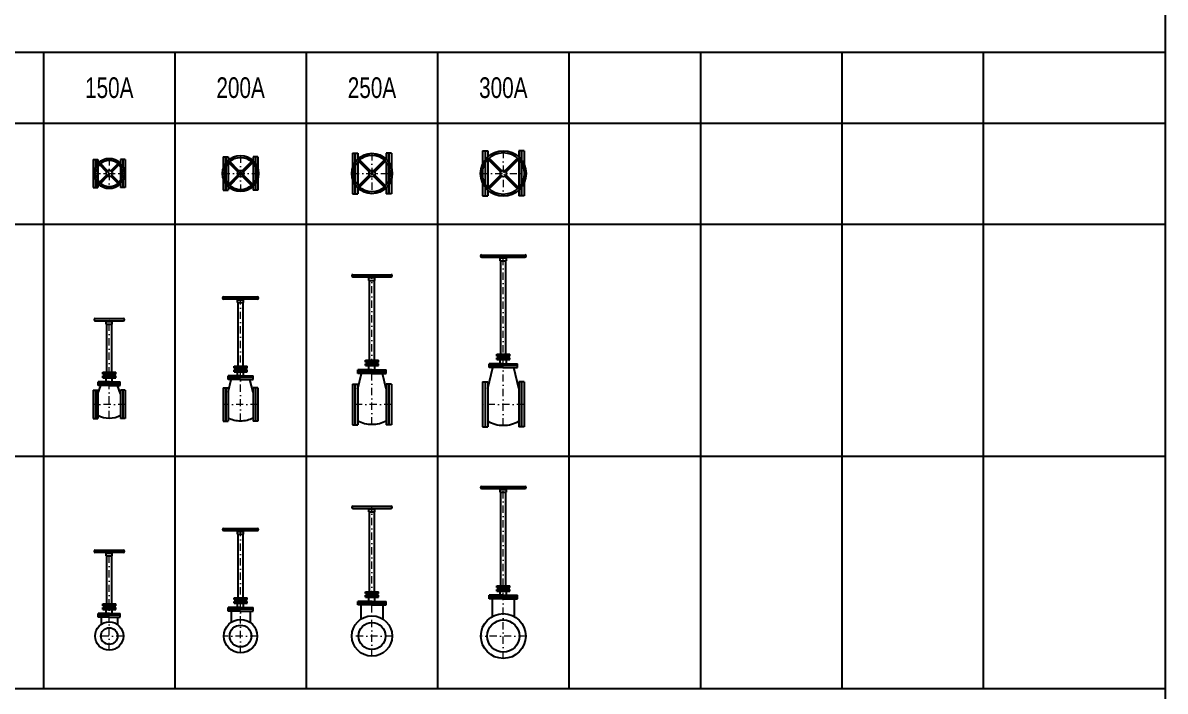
# Model space of a CAD drawing. Extents: x 0 to 60630, y 0 to 46389.
# Drawn here: x 13639 to 24944, y 21136 to 27753 of the extents above; entities that cross this region are included whole.
import ezdxf
from ezdxf.enums import TextEntityAlignment as Align

# ---------------------------------------------------------------- set-up
doc = ezdxf.new("R2010")
doc.units = 0
doc.header["$LTSCALE"] = 30
doc.header["$MEASUREMENT"] = 0
doc.linetypes.add('DGN Style 4', pattern=[4.8, 2.4, -1.2, 0, -1.2])
doc.layers.add('L(c)', color=1, linetype='DGN Style 4', lineweight=5)
doc.layers.add('L(txt)', color=2, linetype='Continuous', lineweight=13)
doc.styles.add('Style-ENGINEERING', font='ENGINEERING.shx')

# ---------------------------------------------------------------- blocks, each defined once
blk = doc.blocks.new('*U0')
for p, q in [((-205, 223), (-181, 223)), ((-205, 223), (-205, 93)), ((-181, 223), (-181, 134)), ((-178, 223), (-154, 223)), ((-178, 223), (-178, 138)), ((-154, 223), (-154, 164)), ((-154, 138), (-154, -138)), ((-27, 16), (-152, 141)), ((-16, 27), (-141, 152)), ((141, 152), (16, 27)), ((152, 141), (27, 16)), ((178, 223), (154, 223)), ((154, 223), (154, 164)), ((154, 138), (154, -138)), ((178, 223), (178, 138)), ((205, 223), (181, 223)), ((181, 223), (181, 134)), ((205, 223), (205, 93)), ((-205, 29), (-205, -29)), ((-181, 100), (-181, -100)), ((-178, 106), (-178, -106)), ((178, 106), (178, -106)), ((181, 100), (181, -100)), ((205, 29), (205, -29)), ((-205, -93), (-205, -222)), ((-27, -16), (-152, -141)), ((-16, -27), (-141, -152)), ((141, -152), (16, -27)), ((152, -141), (27, -16)), ((205, -93), (205, -222)), ((-205, -222), (-181, -222)), ((-181, -134), (-181, -222)), ((-178, -138), (-178, -222)), ((-178, -222), (-154, -222)), ((-154, -164), (-154, -222)), ((154, -164), (154, -222)), ((178, -222), (154, -222)), ((178, -138), (178, -222)), ((181, -134), (181, -222)), ((205, -222), (181, -222))]:
    blk.add_line(p, q)
for radius in [225, 207, 31.3]:
    blk.add_circle((0, 0), radius)
blk = doc.blocks.new('*U1')
for p, q in [((-192, 200), (-168, 200)), ((-192, 200), (-192, 56)), ((-168, 200), (-168, 109)), ((-165, 200), (-141, 200)), ((-165, 200), (-165, 113)), ((-141, 200), (-141, 142)), ((-141, 115), (-141, -115)), ((-27, 16), (-134, 123)), ((-16, 27), (-123, 134)), ((123, 134), (16, 27)), ((134, 123), (27, 16)), ((165, 200), (141, 200)), ((141, 200), (141, 142)), ((141, 115), (141, -115)), ((165, 200), (165, 113)), ((192, 200), (168, 200)), ((168, 200), (168, 109)), ((192, 200), (192, 56)), ((-168, 70), (-168, -70)), ((-165, 77), (-165, -77)), ((165, 77), (165, -77)), ((168, 70), (168, -70)), ((-192, -56), (-192, -200)), ((-168, -109), (-168, -200)), ((-165, -113), (-165, -200)), ((-27, -16), (-134, -123)), ((-16, -27), (-123, -134)), ((123, -134), (16, -27)), ((134, -123), (27, -16)), ((165, -113), (165, -200)), ((168, -109), (168, -200)), ((192, -56), (192, -200)), ((-192, -200), (-168, -200)), ((-165, -200), (-141, -200)), ((-141, -142), (-141, -200)), ((141, -142), (141, -200)), ((165, -200), (141, -200)), ((192, -200), (168, -200))]:
    blk.add_line(p, q)
for radius in [200, 182, 31.3]:
    blk.add_circle((0, 0), radius)
blk = doc.blocks.new('*U2')
for p, q in [((-171, 165), (-149, 165)), ((-171, 165), (-171, 48)), ((-149, 165), (-149, 96)), ((-146, 165), (-124, 165)), ((-146, 165), (-146, 101)), ((-124, 165), (-124, 127)), ((-16, 27), (-107, 118)), ((107, 118), (16, 27)), ((146, 165), (124, 165)), ((124, 165), (124, 127)), ((146, 165), (146, 101)), ((171, 165), (149, 165)), ((149, 165), (149, 96)), ((171, 165), (171, 48)), ((-149, 57), (-149, -57)), ((-146, 64), (-146, -64)), ((-124, 100), (-124, -100)), ((-27, 16), (-118, 107)), ((118, 107), (27, 16)), ((124, 100), (124, -100)), ((146, 64), (146, -64)), ((149, 57), (149, -57)), ((-171, -48), (-171, -165)), ((-149, -96), (-149, -165)), ((-146, -101), (-146, -165)), ((-27, -16), (-118, -107)), ((-16, -27), (-107, -118)), ((107, -118), (16, -27)), ((118, -107), (27, -16)), ((146, -101), (146, -165)), ((149, -96), (149, -165)), ((171, -48), (171, -165)), ((-171, -165), (-149, -165)), ((-146, -165), (-124, -165)), ((-124, -127), (-124, -165)), ((124, -127), (124, -165)), ((146, -165), (124, -165)), ((171, -165), (149, -165))]:
    blk.add_line(p, q)
for radius in [178, 160, 31.3]:
    blk.add_circle((0, 0), radius)
blk = doc.blocks.new('*U3')
for p, q in [((-159, 140), (-137, 140)), ((-159, 140), (-159, -140)), ((-137, 140), (-137, 62)), ((-134, 140), (-112, 140)), ((-134, 140), (-134, 68)), ((-112, 140), (-112, 100)), ((133, 140), (111, 140)), ((111, 140), (111, 100)), ((133, 140), (133, 68)), ((158, 140), (136, 140)), ((136, 140), (136, 62)), ((158, 140), (158, -140)), ((-112, 71), (-112, -71)), ((-27, 16), (-98, 88)), ((-16, 27), (-88, 98)), ((88, 98), (16, 27)), ((98, 88), (27, 16)), ((111, 71), (111, -71)), ((-137, -62), (-137, -140)), ((-134, -68), (-134, -140)), ((-112, -100), (-112, -140)), ((-27, -16), (-99, -88)), ((-16, -27), (-88, -98)), ((88, -98), (16, -27)), ((98, -88), (27, -16)), ((111, -100), (111, -140)), ((133, -68), (133, -140)), ((136, -62), (136, -140)), ((-159, -140), (-137, -140)), ((-134, -140), (-112, -140)), ((133, -140), (111, -140)), ((158, -140), (136, -140))]:
    blk.add_line(p, q)
for radius in [150, 132, 31.3]:
    blk.add_circle((0, 0), radius)
blk = doc.blocks.new('*U16')
for p, q in [((-139, 474), (139, 474)), ((-138, 495), (138, 495)), ((-30, 466), (30, 466)), ((-30, 438), (-30, 466)), ((-24, 466), (-24, 474)), ((24, 466), (24, 474)), ((30, 438), (30, 466)), ((-30, 438), (30, 438)), ((-24, -37), (-24, 438)), ((24, -37), (24, 438)), ((-65, -37), (65, -37)), ((-65, -55), (-65, -37)), ((-65, -55), (65, -55)), ((-65, -73), (65, -73)), ((-65, -91), (-65, -73)), ((-65, -91), (65, -91)), ((-30, -115), (-30, -91)), ((-30, -132), (-30, -106)), ((-24, -73), (-24, -55)), ((24, -73), (24, -55)), ((30, -132), (30, -91)), ((65, -55), (65, -37)), ((65, -91), (65, -73)), ((-159, -215), (-137, -215)), ((-159, -215), (-159, -495)), ((-137, -215), (-137, -495)), ((-134, -215), (-112, -215)), ((-134, -215), (-134, -495)), ((-112, -251), (-82, -168)), ((-112, -215), (-112, -495)), ((-109, -168), (-109, -132)), ((2, -132), (-109, -132)), ((109, -150), (-109, -150)), ((0, -168), (-109, -168)), ((-4, -132), (109, -132)), ((-4, -168), (109, -168)), ((111, -251), (82, -168)), ((109, -168), (109, -132)), ((133, -215), (111, -215)), ((111, -215), (111, -495)), ((133, -215), (133, -495)), ((136, -215), (136, -495)), ((158, -215), (136, -215)), ((158, -215), (158, -495)), ((-159, -495), (-137, -495)), ((-134, -495), (-112, -495)), ((133, -495), (111, -495)), ((158, -495), (136, -495))]:
    blk.add_line(p, q)
for centre, radius, start, end in [((-139, 484), 10.7, 90, 270), ((139, 484), 10.7, 270, 90), ((1, -250), 241, 242.1239, 269.6992), ((-1, -250), 241, 270.3008, 297.8761)]:
    blk.add_arc(centre, radius, start, end)
blk = doc.blocks.new('*U17')
for p, q in [((-168, 615), (168, 615)), ((-167, 594), (167, 594)), ((-30, 586), (30, 586)), ((-30, 558), (-30, 586)), ((-24, 586), (-24, 594)), ((24, 586), (24, 594)), ((30, 558), (30, 586)), ((-30, 558), (30, 558)), ((-24, -72), (-24, 558)), ((24, -72), (24, 558)), ((-65, -72), (65, -72)), ((-65, -90), (-65, -72)), ((-65, -90), (65, -90)), ((-65, -108), (65, -108)), ((-65, -126), (-65, -108)), ((-24, -108), (-24, -90)), ((24, -108), (24, -90)), ((65, -90), (65, -72)), ((65, -126), (65, -108)), ((-124, -330), (-92, -203)), ((-123, -203), (-123, -167)), ((2, -167), (-123, -167)), ((123, -185), (-123, -185)), ((0, -203), (-123, -203)), ((-65, -126), (65, -126)), ((-30, -150), (-30, -126)), ((-30, -167), (-30, -141)), ((-4, -167), (123, -167)), ((-4, -203), (123, -203)), ((30, -167), (30, -126)), ((124, -330), (92, -203)), ((123, -203), (123, -167)), ((-171, -285), (-149, -285)), ((-171, -285), (-171, -615)), ((-149, -285), (-149, -615)), ((-146, -285), (-124, -285)), ((-146, -285), (-146, -615)), ((-124, -285), (-124, -615)), ((146, -285), (124, -285)), ((124, -285), (124, -615)), ((146, -285), (146, -615)), ((149, -285), (149, -615)), ((171, -285), (149, -285)), ((171, -285), (171, -615)), ((-171, -615), (-149, -615)), ((-146, -615), (-124, -615)), ((146, -615), (124, -615)), ((171, -615), (149, -615))]:
    blk.add_line(p, q)
for centre, radius, start, end in [((-167, 604), 10.7, 90, 270), ((167, 604), 10.7, 270, 90), ((1, -345), 268, 242.2249, 269.6992), ((-1, -345), 268, 270.3008, 297.7751)]:
    blk.add_arc(centre, radius, start, end)
blk = doc.blocks.new('*U18')
for p, q in [((-191, 742), (189, 742)), ((-190, 721), (190, 721)), ((-30, 713), (30, 713)), ((-30, 685), (-30, 713)), ((-30, 685), (30, 685)), ((-24, 713), (-24, 721)), ((-24, -105), (-24, 685)), ((24, 713), (24, 721)), ((24, -105), (24, 685)), ((30, 685), (30, 713)), ((-65, -105), (65, -105)), ((-65, -123), (-65, -105)), ((65, -123), (65, -105)), ((-140, -235), (-140, -200)), ((2, -200), (-140, -200)), ((140, -218), (-140, -218)), ((-65, -123), (65, -123)), ((-65, -140), (65, -140)), ((-65, -158), (-65, -140)), ((-65, -158), (65, -158)), ((-30, -183), (-30, -158)), ((-30, -200), (-30, -174)), ((-24, -140), (-24, -123)), ((-4, -200), (140, -200)), ((24, -140), (24, -123)), ((30, -200), (30, -158)), ((65, -158), (65, -140)), ((140, -235), (140, -200)), ((-141, -389), (-105, -235)), ((0, -235), (-140, -235)), ((-4, -235), (140, -235)), ((141, -389), (105, -235)), ((-192, -343), (-168, -343)), ((-192, -343), (-192, -743)), ((-168, -343), (-168, -743)), ((-165, -343), (-141, -343)), ((-165, -343), (-165, -743)), ((-141, -343), (-141, -743)), ((165, -343), (141, -343)), ((141, -343), (141, -743)), ((165, -343), (165, -743)), ((168, -343), (168, -743)), ((192, -343), (168, -343)), ((192, -343), (192, -743)), ((-192, -743), (-168, -743)), ((-165, -743), (-141, -743)), ((165, -743), (141, -743)), ((192, -743), (168, -743))]:
    blk.add_line(p, q)
for centre, radius, start, end in [((-190, 732), 10.7, 90, 270), ((190, 732), 10.7, 270, 90), ((1, -437), 302, 241.8958, 269.6992), ((-1, -437), 302, 270.3008, 298.1042)]:
    blk.add_arc(centre, radius, start, end)
blk = doc.blocks.new('*U19')
for p, q in [((-214, 830), (214, 830)), ((-213, 851), (213, 851)), ((-30, 822), (30, 822)), ((-30, 794), (-30, 822)), ((-30, 794), (30, 794)), ((-24, 822), (-24, 830)), ((-24, -131), (-24, 794)), ((24, 822), (24, 830)), ((24, -131), (24, 794)), ((30, 794), (30, 822)), ((-140, -262), (-140, -226)), ((2, -226), (-140, -226)), ((-65, -131), (65, -131)), ((-65, -149), (-65, -131)), ((-65, -149), (65, -149)), ((-65, -167), (65, -167)), ((-65, -184), (-65, -167)), ((-65, -184), (65, -184)), ((-30, -209), (-30, -184)), ((-30, -226), (-30, -200)), ((-24, -167), (-24, -149)), ((-4, -226), (140, -226)), ((24, -167), (24, -149)), ((30, -226), (30, -184)), ((65, -149), (65, -131)), ((65, -184), (65, -167)), ((140, -262), (140, -226)), ((-154, -471), (-105, -262)), ((140, -244), (-140, -244)), ((0, -262), (-140, -262)), ((-4, -262), (140, -262)), ((154, -471), (105, -262)), ((-205, -406), (-181, -406)), ((-205, -406), (-205, -851)), ((-181, -406), (-181, -851)), ((-178, -406), (-154, -406)), ((-178, -406), (-178, -851)), ((-154, -406), (-154, -851)), ((178, -406), (154, -406)), ((154, -406), (154, -851)), ((178, -406), (178, -851)), ((181, -406), (181, -851)), ((205, -406), (181, -406)), ((205, -406), (205, -851)), ((-205, -851), (-181, -851)), ((-178, -851), (-154, -851)), ((178, -851), (154, -851)), ((205, -851), (181, -851))]:
    blk.add_line(p, q)
for centre, radius, start, end in [((-214, 841), 10.7, 90, 270), ((214, 841), 10.7, 270, 90), ((1, -523), 312, 240.2109, 269.6992), ((-1, -523), 312, 270.3008, 299.7891)]:
    blk.add_arc(centre, radius, start, end)
blk = doc.blocks.new('*U20')
for p, q in [((-214, 830), (214, 830)), ((-213, 851), (213, 851)), ((-30, 822), (30, 822)), ((-30, 794), (-30, 822)), ((-30, 794), (30, 794)), ((-24, 822), (-24, 830)), ((-24, -131), (-24, 794)), ((24, 822), (24, 830)), ((24, -131), (24, 794)), ((30, 794), (30, 822)), ((-140, -262), (-140, -226)), ((2, -226), (-140, -226)), ((-65, -131), (65, -131)), ((-65, -149), (-65, -131)), ((-65, -149), (65, -149)), ((-65, -167), (65, -167)), ((-65, -184), (-65, -167)), ((-65, -184), (65, -184)), ((-30, -209), (-30, -184)), ((-30, -226), (-30, -200)), ((-24, -167), (-24, -149)), ((-4, -226), (140, -226)), ((24, -167), (24, -149)), ((30, -226), (30, -184)), ((65, -149), (65, -131)), ((65, -184), (65, -167)), ((140, -262), (140, -226)), ((140, -244), (-140, -244)), ((0, -262), (-140, -262)), ((-109, -262), (-109, -435)), ((-4, -262), (140, -262)), ((109, -262), (109, -435))]:
    blk.add_line(p, q)
for radius in [222, 159]:
    blk.add_circle((0, -629), radius)
for centre, start, end in [((-214, 841), 90, 270), ((214, 841), 270, 90)]:
    blk.add_arc(centre, 10.7, start, end)
blk = doc.blocks.new('*U21')
for p, q in [((-191, 742), (189, 742)), ((-190, 721), (190, 721)), ((-30, 713), (30, 713)), ((-30, 685), (-30, 713)), ((-30, 685), (30, 685)), ((-24, 713), (-24, 721)), ((-24, -105), (-24, 685)), ((24, 713), (24, 721)), ((24, -105), (24, 685)), ((30, 685), (30, 713)), ((-65, -105), (65, -105)), ((-65, -123), (-65, -105)), ((65, -123), (65, -105)), ((-140, -235), (-140, -200)), ((2, -200), (-140, -200)), ((140, -218), (-140, -218)), ((-65, -123), (65, -123)), ((-65, -140), (65, -140)), ((-65, -158), (-65, -140)), ((-65, -158), (65, -158)), ((-30, -183), (-30, -158)), ((-30, -200), (-30, -174)), ((-24, -140), (-24, -123)), ((-4, -200), (140, -200)), ((24, -140), (24, -123)), ((30, -200), (30, -158)), ((65, -158), (65, -140)), ((140, -235), (140, -200)), ((0, -235), (-140, -235)), ((-109, -235), (-109, -375)), ((-4, -235), (140, -235)), ((95, -231), (95, -231)), ((109, -235), (109, -375))]:
    blk.add_line(p, q)
for radius in [200, 134]:
    blk.add_circle((0, -543), radius)
for centre, start, end in [((-190, 732), 90, 270), ((190, 732), 270, 90)]:
    blk.add_arc(centre, 10.7, start, end)
blk = doc.blocks.new('*U22')
for p, q in [((-168, 615), (168, 615)), ((-167, 594), (167, 594)), ((-30, 586), (30, 586)), ((-30, 558), (-30, 586)), ((-24, 586), (-24, 594)), ((24, 586), (24, 594)), ((30, 558), (30, 586)), ((-30, 558), (30, 558)), ((-24, -72), (-24, 558)), ((24, -72), (24, 558)), ((-65, -72), (65, -72)), ((-65, -90), (-65, -72)), ((-65, -90), (65, -90)), ((-65, -108), (65, -108)), ((-65, -126), (-65, -108)), ((-24, -108), (-24, -90)), ((24, -108), (24, -90)), ((65, -90), (65, -72)), ((65, -126), (65, -108)), ((-123, -203), (-123, -167)), ((2, -167), (-123, -167)), ((123, -185), (-123, -185)), ((0, -203), (-123, -203)), ((-93, -203), (-93, -313)), ((-65, -126), (65, -126)), ((-30, -150), (-30, -126)), ((-30, -167), (-30, -141)), ((-4, -167), (123, -167)), ((-4, -203), (123, -203)), ((30, -167), (30, -126)), ((93, -203), (93, -313)), ((95, -199), (95, -199)), ((123, -203), (123, -167))]:
    blk.add_line(p, q)
for radius in [165, 108]:
    blk.add_circle((0, -450), radius)
for centre, start, end in [((-167, 604), 90, 270), ((167, 604), 270, 90)]:
    blk.add_arc(centre, 10.7, start, end)
blk = doc.blocks.new('*U23')
for p, q in [((-139, 474), (139, 474)), ((-138, 495), (140, 495)), ((-30, 466), (30, 466)), ((-30, 438), (-30, 466)), ((-24, 466), (-24, 474)), ((24, 466), (24, 474)), ((30, 438), (30, 466)), ((-30, 438), (30, 438)), ((-24, -37), (-24, 438)), ((24, -37), (24, 438)), ((-65, -37), (65, -37)), ((-65, -55), (-65, -37)), ((-65, -55), (65, -55)), ((-65, -73), (65, -73)), ((-65, -91), (-65, -73)), ((-65, -91), (65, -91)), ((-30, -115), (-30, -91)), ((-30, -132), (-30, -106)), ((-24, -73), (-24, -55)), ((24, -73), (24, -55)), ((30, -132), (30, -91)), ((65, -55), (65, -37)), ((65, -91), (65, -73)), ((-109, -168), (-109, -132)), ((2, -132), (-109, -132)), ((109, -150), (-109, -150)), ((0, -168), (-109, -168)), ((-81, -168), (-81, -241)), ((-4, -132), (109, -132)), ((-4, -168), (109, -168)), ((81, -168), (81, -241)), ((109, -168), (109, -132))]:
    blk.add_line(p, q)
for radius in [140, 82.6]:
    blk.add_circle((0, -355), radius)
for centre, start, end in [((-139, 484), 90, 270), ((139, 484), 270, 90)]:
    blk.add_arc(centre, 10.7, start, end)

msp = doc.modelspace()

# ---------------------------------------------------------------- linework, layer by layer
for p, q in [((24944, 44389), (24944, 1861)), ((3444, 27461), (24944, 27461)), ((13844, 27461), (13844, 21161)), ((15144, 27461), (15144, 21161)), ((16444, 27461), (16444, 21161)), ((17744, 27461), (17744, 21161)), ((19044, 27461), (19044, 21161)), ((20344, 27461), (20344, 21161)), ((21744, 27461), (21744, 21161)), ((23144, 27461), (23144, 21161)), ((3444, 26761), (24944, 26761)), ((3444, 25761), (24944, 25761)), ((3444, 23461), (24944, 23461)), ((3444, 21161), (24944, 21161))]:
    msp.add_line(p, q)
at = {"layer": 'L(c)'}
for p, q in [((17094, 26461), (17094, 26061)), ((18394, 26486), (18394, 26036)), ((14600, 26367), (14388, 26155)), ((14600, 26155), (14388, 26367)), ((14494, 26411), (14494, 26111)), ((15920, 26387), (15669, 26136)), ((15920, 26136), (15669, 26387)), ((15794, 26439), (15794, 26084)), ((17236, 26403), (16953, 26120)), ((17236, 26120), (16953, 26403)), ((18553, 26420), (18235, 26102)), ((18553, 26102), (18235, 26420)), ((14336, 26261), (14653, 26261)), ((15617, 26261), (15972, 26261)), ((16894, 26261), (17294, 26261)), ((18169, 26261), (18619, 26261)), ((18394, 23768), (18394, 25455)), ((17094, 23778), (17094, 25260)), ((15794, 23812), (15794, 25040)), ((14494, 23839), (14494, 24825)), ((14653, 23975), (14336, 23975)), ((15965, 23975), (15623, 23975)), ((17286, 23975), (16902, 23975)), ((18599, 23975), (18189, 23975)), ((18394, 21460), (18394, 23162)), ((17094, 21482), (17094, 22967)), ((15794, 21517), (15794, 22747)), ((14494, 21542), (14494, 22532)), ((14634, 21682), (14354, 21682)), ((15959, 21682), (15629, 21682)), ((17294, 21682), (16894, 21682)), ((18617, 21682), (18172, 21682))]:
    msp.add_line(p, q, dxfattribs=at)

# ---------------------------------------------------------------- block references
for name, p in [('*U1', (17094, 26261)), ('*U0', (18394, 26261)), ('*U3', (14494, 26261)), ('*U2', (15794, 26261)), ('*U19', (18394, 24603)), ('*U18', (17094, 24517)), ('*U17', (15794, 24425)), ('*U16', (14494, 24330)), ('*U20', (18394, 22311)), ('*U21', (17094, 22225)), ('*U22', (15794, 22132)), ('*U23', (14494, 22037))]:
    msp.add_blockref(name, p)

# ---------------------------------------------------------------- texts
at = {"layer": 'L(txt)', "style": 'Style-ENGINEERING', "width": 0.75}
for s, p in [('150A', (14494, 27111)), ('200A', (15794, 27111)), ('250A', (17094, 27111)), ('300A', (18394, 27111))]:
    msp.add_text(s, height=204.8, dxfattribs=at).set_placement(p, align=Align.MIDDLE_CENTER)

doc.saveas('drawing.dxf')
